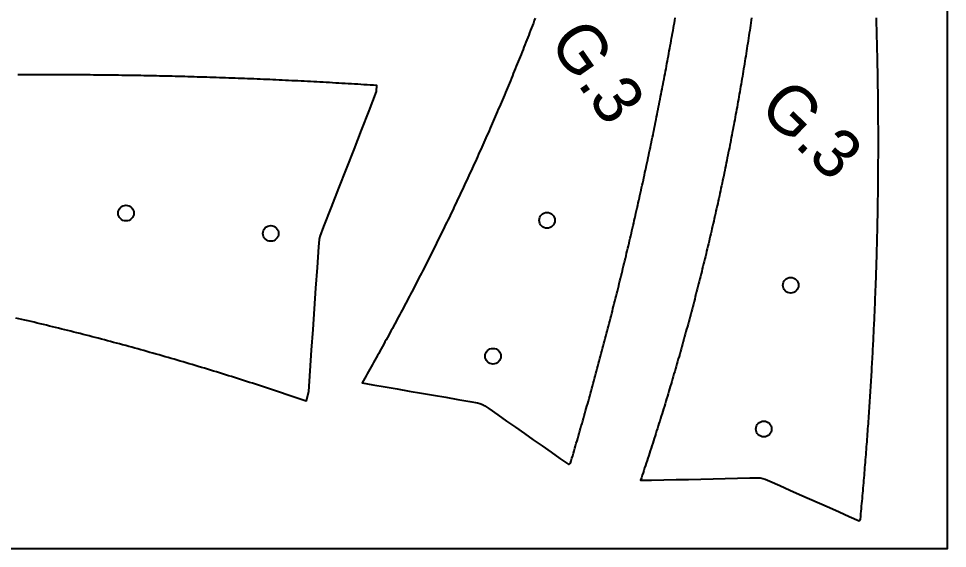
# Model space of a CAD drawing. Extents: x 2 to 206, y 2 to 48.
# Drawn here: x 167.72 to 205.83, y 1.85 to 23.58 of the extents above; entities that cross this region are included whole.
import ezdxf

# ---------------------------------------------------------------- set-up
doc = ezdxf.new("R2010")
doc.units = 0
doc.layers.get('0').update_dxf_attribs({"linetype": 'CONTINUOUS'})
for name, color, linetype in [('ANNOTATION', 7, 'CONTINUOUS'), ('CUT_SHEET', 1, 'CONTINUOUS'), ('DRILLING', 3, 'CONTINUOUS')]:
    doc.layers.add(name, color=color, linetype=linetype)
doc.styles.add('TW_CEN_MT', font='txt')

# ---------------------------------------------------------------- blocks, each defined once
blk = doc.blocks.new('*U17')
at = {"layer": 'ANNOTATION', "color": 7, "style": 'TW_CEN_MT'}
blk.add_text('G.3', height=2, rotation=304.8624, dxfattribs=at).set_placement((189.435, 22.62))
blk = doc.blocks.new('*U18')
at = {"layer": 'ANNOTATION', "color": 7, "style": 'TW_CEN_MT'}
blk.add_text('G.3', height=2, rotation=315.9659, dxfattribs=at).set_placement((198.025, 19.826))

msp = doc.modelspace()

# ---------------------------------------------------------------- linework, layer by layer
for points in [[(188.919, 23.5966, 0), (188.881, 23.4975, 0), (188.842, 23.3985, 0), (188.804, 23.2995, 0), (188.766, 23.2005, 0), (188.728, 23.1016, 0), (188.689, 23.0027, 0), (188.65, 22.9038, 0), (188.612, 22.805, 0), (188.573, 22.7063, 0), (188.534, 22.6075, 0), (188.495, 22.5088, 0), (188.456, 22.4102, 0), (188.417, 22.3116, 0), (188.377, 22.213, 0), (188.338, 22.1145, 0), (188.298, 22.016, 0), (188.259, 21.9175, 0), (188.219, 21.8191, 0), (188.179, 21.7207, 0), (188.139, 21.6224, 0), (188.099, 21.5241, 0), (188.059, 21.4258, 0), (188.019, 21.3276, 0), (187.979, 21.2294, 0), (187.938, 21.1313, 0), (187.898, 21.0332, 0), (187.857, 20.9351, 0), (187.817, 20.8371, 0), (187.776, 20.7391, 0), (187.735, 20.6412, 0), (187.694, 20.5433, 0), (187.653, 20.4454, 0), (187.612, 20.3476, 0), (187.57, 20.2499, 0), (187.529, 20.1521, 0), (187.487, 20.0544, 0), (187.446, 19.9568, 0), (187.404, 19.8592, 0), (187.362, 19.7616, 0), (187.32, 19.6641, 0), (187.278, 19.5666, 0), (187.236, 19.4691, 0), (187.194, 19.3717, 0), (187.152, 19.2743, 0), (187.109, 19.177, 0), (187.067, 19.0797, 0), (187.024, 18.9825, 0), (186.982, 18.8853, 0), (186.939, 18.7881, 0), (186.896, 18.691, 0), (186.853, 18.5939, 0), (186.81, 18.4969, 0), (186.767, 18.3999, 0), (186.723, 18.3029, 0), (186.68, 18.206, 0), (186.637, 18.1091, 0), (186.593, 18.0123, 0), (186.549, 17.9155, 0), (186.506, 17.8188, 0), (186.462, 17.7221, 0), (186.418, 17.6254, 0), (186.374, 17.5288, 0), (186.33, 17.4322, 0), (186.285, 17.3357, 0), (186.241, 17.2392, 0), (186.197, 17.1428, 0), (186.152, 17.0463, 0), (186.108, 16.95, 0), (186.063, 16.8537, 0), (186.018, 16.7574, 0), (185.973, 16.6611, 0), (185.928, 16.5649, 0), (185.883, 16.4688, 0), (185.838, 16.3727, 0), (185.793, 16.2766, 0), (185.747, 16.1806, 0), (185.702, 16.0846, 0), (185.656, 15.9887, 0), (185.611, 15.8928, 0), (185.565, 15.7969, 0), (185.519, 15.7011, 0), (185.473, 15.6054, 0), (185.427, 15.5096, 0), (185.381, 15.414, 0), (185.335, 15.3183, 0), (185.288, 15.2227, 0), (185.242, 15.1272, 0), (185.195, 15.0317, 0), (185.149, 14.9362, 0), (185.102, 14.8408, 0), (185.055, 14.7455, 0), (185.008, 14.6501, 0), (184.961, 14.5548, 0), (184.914, 14.4596, 0), (184.867, 14.3644, 0), (184.82, 14.2693, 0), (184.772, 14.1742, 0), (184.725, 14.0791, 0), (184.677, 13.9841, 0), (184.63, 13.8891, 0), (184.582, 13.7942, 0), (184.534, 13.6993, 0), (184.486, 13.6044, 0), (184.438, 13.5096, 0), (184.39, 13.4149, 0), (184.342, 13.3202, 0), (184.294, 13.2255, 0), (184.245, 13.1309, 0), (184.197, 13.0363, 0), (184.148, 12.9418, 0), (184.1, 12.8473, 0), (184.051, 12.7529, 0), (184.002, 12.6585, 0), (183.953, 12.5641, 0), (183.904, 12.4698, 0), (183.855, 12.3756, 0), (183.806, 12.2814, 0), (183.756, 12.1872, 0), (183.707, 12.0931, 0), (183.657, 11.999, 0), (183.608, 11.905, 0), (183.558, 11.811, 0), (183.508, 11.7171, 0), (183.459, 11.6232, 0), (183.409, 11.5293, 0), (183.359, 11.4355, 0), (183.308, 11.3418, 0), (183.258, 11.2481, 0), (183.208, 11.1544, 0), (183.158, 11.0608, 0), (183.107, 10.9672, 0), (183.056, 10.8737, 0), (183.006, 10.7802, 0), (182.955, 10.6868, 0), (182.904, 10.5934, 0), (182.853, 10.5001, 0), (182.802, 10.4068, 0), (182.751, 10.3135, 0), (182.7, 10.2203, 0), (182.649, 10.1272, 0), (182.597, 10.0341, 0), (182.546, 9.94101, 0), (182.494, 9.848, 0), (182.443, 9.75503, 0), (182.391, 9.66211, 0), (182.339, 9.56924, 0), (182.287, 9.47642, 0), (182.235, 9.38364, 0), (182.183, 9.29092, 0), (182.131, 9.19823, 0), (182.078, 9.1056, 0), (182.026, 9.01301, 0), (181.974, 8.92047, 0), (181.921, 8.82798, 0), (181.868, 8.73554, 0), (181.816, 8.64314, 0), (182.259, 8.55694, 0), (182.756, 8.4714, 0), (183.254, 8.38587, 0), (183.751, 8.30034, 0), (184.248, 8.21481, 0), (184.746, 8.12927, 0), (185.243, 8.04374, 0), (185.74, 7.95821, 0), (186.238, 7.87268, 0), (186.549, 7.81785, 0), (186.651, 7.78925, 0), (186.75, 7.74984, 0), (186.844, 7.70028, 0), (187.018, 7.58132, 0), (187.382, 7.32602, 0), (187.746, 7.07072, 0), (188.111, 6.81542, 0), (188.475, 6.56012, 0), (188.839, 6.30482, 0), (189.203, 6.04951, 0), (189.567, 5.79421, 0), (189.931, 5.53891, 0), (190.295, 5.28361, 0), (190.365, 5.34289, 0), (190.395, 5.44462, 0), (190.425, 5.54637, 0), (190.455, 5.64815, 0), (190.485, 5.74993, 0), (190.515, 5.85174, 0), (190.545, 5.95357, 0), (190.575, 6.05542, 0), (190.604, 6.15728, 0), (190.634, 6.25917, 0), (190.664, 6.36107, 0), (190.693, 6.46299, 0), (190.722, 6.56493, 0), (190.752, 6.66689, 0), (190.781, 6.76886, 0), (190.81, 6.87086, 0), (190.84, 6.97287, 0), (190.869, 7.0749, 0), (190.898, 7.17695, 0), (190.927, 7.27902, 0), (190.956, 7.38111, 0), (190.984, 7.48321, 0), (191.013, 7.58534, 0), (191.042, 7.68748, 0), (191.071, 7.78964, 0), (191.099, 7.89182, 0), (191.128, 7.99401, 0), (191.156, 8.09623, 0), (191.185, 8.19846, 0), (191.213, 8.30071, 0), (191.241, 8.40298, 0), (191.269, 8.50526, 0), (191.297, 8.60757, 0), (191.325, 8.70989, 0), (191.353, 8.81223, 0), (191.381, 8.91458, 0), (191.409, 9.01696, 0), (191.437, 9.11935, 0), (191.465, 9.22176, 0), (191.492, 9.32419, 0), (191.52, 9.42664, 0), (191.548, 9.5291, 0), (191.575, 9.63158, 0), (191.602, 9.73408, 0), (191.63, 9.83659, 0), (191.657, 9.93913, 0), (191.684, 10.0417, 0), (191.711, 10.1442, 0), (191.738, 10.2468, 0), (191.765, 10.3494, 0), (191.792, 10.4521, 0), (191.819, 10.5547, 0), (191.846, 10.6573, 0), (191.873, 10.76, 0), (191.899, 10.8627, 0), (191.926, 10.9654, 0), (191.953, 11.0681, 0), (191.979, 11.1709, 0), (192.005, 11.2736, 0), (192.032, 11.3764, 0), (192.058, 11.4792, 0), (192.084, 11.582, 0), (192.11, 11.6848, 0), (192.137, 11.7877, 0), (192.163, 11.8905, 0), (192.188, 11.9934, 0), (192.214, 12.0963, 0), (192.24, 12.1992, 0), (192.266, 12.3021, 0), (192.292, 12.4051, 0), (192.317, 12.508, 0), (192.343, 12.611, 0), (192.368, 12.714, 0), (192.394, 12.817, 0), (192.419, 12.92, 0), (192.444, 13.0231, 0), (192.469, 13.1261, 0), (192.495, 13.2292, 0), (192.52, 13.3323, 0), (192.545, 13.4354, 0), (192.57, 13.5385, 0), (192.594, 13.6417, 0), (192.619, 13.7448, 0), (192.644, 13.848, 0), (192.669, 13.9512, 0), (192.693, 14.0544, 0), (192.718, 14.1576, 0), (192.742, 14.2608, 0), (192.767, 14.3641, 0), (192.791, 14.4673, 0), (192.815, 14.5706, 0), (192.839, 14.6739, 0), (192.864, 14.7772, 0), (192.888, 14.8806, 0), (192.912, 14.9839, 0), (192.936, 15.0873, 0), (192.959, 15.1906, 0), (192.983, 15.294, 0), (193.007, 15.3974, 0), (193.031, 15.5009, 0), (193.054, 15.6043, 0), (193.078, 15.7078, 0), (193.101, 15.8112, 0), (193.124, 15.9147, 0), (193.148, 16.0182, 0), (193.171, 16.1217, 0), (193.194, 16.2253, 0), (193.217, 16.3288, 0), (193.24, 16.4324, 0), (193.263, 16.536, 0), (193.286, 16.6396, 0), (193.309, 16.7432, 0), (193.332, 16.8468, 0), (193.355, 16.9504, 0), (193.377, 17.0541, 0), (193.4, 17.1577, 0), (193.422, 17.2614, 0), (193.445, 17.3651, 0), (193.467, 17.4688, 0), (193.489, 17.5726, 0), (193.512, 17.6763, 0), (193.534, 17.7801, 0), (193.556, 17.8838, 0), (193.578, 17.9876, 0), (193.6, 18.0914, 0), (193.622, 18.1953, 0), (193.644, 18.2991, 0), (193.665, 18.4029, 0), (193.687, 18.5068, 0), (193.709, 18.6107, 0), (193.73, 18.7146, 0), (193.752, 18.8185, 0), (193.773, 18.9224, 0), (193.794, 19.0263, 0), (193.816, 19.1303, 0), (193.837, 19.2342, 0), (193.858, 19.3382, 0), (193.879, 19.4422, 0), (193.9, 19.5462, 0), (193.921, 19.6502, 0), (193.942, 19.7543, 0), (193.963, 19.8583, 0), (193.983, 19.9624, 0), (194.004, 20.0664, 0), (194.025, 20.1705, 0), (194.045, 20.2746, 0), (194.066, 20.3787, 0), (194.086, 20.4829, 0), (194.106, 20.587, 0), (194.127, 20.6912, 0), (194.147, 20.7954, 0), (194.167, 20.8995, 0), (194.187, 21.0037, 0), (194.207, 21.1079, 0), (194.227, 21.2122, 0), (194.247, 21.3164, 0), (194.266, 21.4207, 0), (194.286, 21.5249, 0), (194.306, 21.6292, 0), (194.325, 21.7335, 0), (194.345, 21.8378, 0), (194.364, 21.9421, 0), (194.383, 22.0465, 0), (194.403, 22.1508, 0), (194.422, 22.2552, 0), (194.441, 22.3595, 0), (194.46, 22.4639, 0), (194.479, 22.5683, 0), (194.498, 22.6727, 0), (194.517, 22.7771, 0), (194.536, 22.8816, 0), (194.554, 22.986, 0), (194.573, 23.0905, 0), (194.592, 23.1949, 0), (194.61, 23.2994, 0), (194.629, 23.4039, 0), (194.647, 23.5084, 0), (194.665, 23.6129, 0)], [(197.796, 23.6185, 0), (197.781, 23.5135, 0), (197.766, 23.4085, 0), (197.75, 23.3035, 0), (197.735, 23.1985, 0), (197.719, 23.0935, 0), (197.704, 22.9886, 0), (197.688, 22.8837, 0), (197.672, 22.7788, 0), (197.656, 22.6739, 0), (197.64, 22.569, 0), (197.623, 22.4641, 0), (197.607, 22.3593, 0), (197.591, 22.2545, 0), (197.574, 22.1497, 0), (197.557, 22.0449, 0), (197.54, 21.9401, 0), (197.524, 21.8353, 0), (197.507, 21.7306, 0), (197.489, 21.6259, 0), (197.472, 21.5212, 0), (197.455, 21.4165, 0), (197.437, 21.3118, 0), (197.42, 21.2072, 0), (197.402, 21.1025, 0), (197.384, 20.9979, 0), (197.367, 20.8933, 0), (197.349, 20.7887, 0), (197.33, 20.6842, 0), (197.312, 20.5796, 0), (197.294, 20.4751, 0), (197.276, 20.3706, 0), (197.257, 20.2661, 0), (197.238, 20.1616, 0), (197.22, 20.0572, 0), (197.201, 19.9528, 0), (197.182, 19.8484, 0), (197.163, 19.744, 0), (197.144, 19.6396, 0), (197.124, 19.5352, 0), (197.105, 19.4309, 0), (197.086, 19.3266, 0), (197.066, 19.2223, 0), (197.046, 19.118, 0), (197.026, 19.0137, 0), (197.007, 18.9095, 0), (196.987, 18.8053, 0), (196.966, 18.7011, 0), (196.946, 18.5969, 0), (196.926, 18.4927, 0), (196.905, 18.3886, 0), (196.885, 18.2845, 0), (196.864, 18.1803, 0), (196.843, 18.0763, 0), (196.823, 17.9722, 0), (196.802, 17.8682, 0), (196.781, 17.7641, 0), (196.759, 17.6601, 0), (196.738, 17.5562, 0), (196.717, 17.4522, 0), (196.695, 17.3482, 0), (196.674, 17.2443, 0), (196.652, 17.1404, 0), (196.63, 17.0365, 0), (196.608, 16.9327, 0), (196.586, 16.8289, 0), (196.564, 16.725, 0), (196.542, 16.6212, 0), (196.52, 16.5175, 0), (196.497, 16.4137, 0), (196.475, 16.31, 0), (196.452, 16.2063, 0), (196.429, 16.1026, 0), (196.406, 15.9989, 0), (196.383, 15.8953, 0), (196.36, 15.7916, 0), (196.337, 15.688, 0), (196.314, 15.5845, 0), (196.291, 15.4809, 0), (196.267, 15.3774, 0), (196.243, 15.2738, 0), (196.22, 15.1703, 0), (196.196, 15.0669, 0), (196.172, 14.9634, 0), (196.148, 14.86, 0), (196.124, 14.7566, 0), (196.1, 14.6532, 0), (196.076, 14.5499, 0), (196.051, 14.4465, 0), (196.027, 14.3432, 0), (196.002, 14.2399, 0), (195.977, 14.1366, 0), (195.952, 14.0334, 0), (195.928, 13.9302, 0), (195.903, 13.827, 0), (195.877, 13.7238, 0), (195.852, 13.6207, 0), (195.827, 13.5175, 0), (195.801, 13.4144, 0), (195.776, 13.3113, 0), (195.75, 13.2083, 0), (195.725, 13.1052, 0), (195.699, 13.0022, 0), (195.673, 12.8992, 0), (195.647, 12.7963, 0), (195.621, 12.6933, 0), (195.594, 12.5904, 0), (195.568, 12.4875, 0), (195.542, 12.3846, 0), (195.515, 12.2818, 0), (195.488, 12.179, 0), (195.462, 12.0762, 0), (195.435, 11.9734, 0), (195.408, 11.8707, 0), (195.381, 11.7679, 0), (195.354, 11.6652, 0), (195.326, 11.5626, 0), (195.299, 11.4599, 0), (195.272, 11.3573, 0), (195.244, 11.2547, 0), (195.216, 11.1521, 0), (195.189, 11.0496, 0), (195.161, 10.9471, 0), (195.133, 10.8446, 0), (195.105, 10.7421, 0), (195.077, 10.6396, 0), (195.048, 10.5372, 0), (195.02, 10.4348, 0), (194.991, 10.3324, 0), (194.963, 10.2301, 0), (194.934, 10.1278, 0), (194.905, 10.0255, 0), (194.877, 9.92322, 0), (194.848, 9.82097, 0), (194.819, 9.71876, 0), (194.789, 9.61657, 0), (194.76, 9.5144, 0), (194.731, 9.41226, 0), (194.701, 9.31015, 0), (194.672, 9.20807, 0), (194.642, 9.10601, 0), (194.612, 9.00398, 0), (194.583, 8.90197, 0), (194.553, 8.79999, 0), (194.523, 8.69804, 0), (194.492, 8.59612, 0), (194.462, 8.49422, 0), (194.432, 8.39235, 0), (194.401, 8.2905, 0), (194.371, 8.18869, 0), (194.34, 8.0869, 0), (194.309, 7.98513, 0), (194.279, 7.8834, 0), (194.248, 7.78169, 0), (194.217, 7.68001, 0), (194.186, 7.57836, 0), (194.154, 7.47673, 0), (194.123, 7.37514, 0), (194.092, 7.27357, 0), (194.06, 7.17202, 0), (194.028, 7.07051, 0), (193.997, 6.96903, 0), (193.965, 6.86757, 0), (193.933, 6.76614, 0), (193.901, 6.66474, 0), (193.869, 6.56337, 0), (193.837, 6.46202, 0), (193.804, 6.36071, 0), (193.772, 6.25942, 0), (193.739, 6.15816, 0), (193.707, 6.05693, 0), (193.674, 5.95573, 0), (193.641, 5.85456, 0), (193.608, 5.75342, 0), (193.576, 5.6523, 0), (193.542, 5.55122, 0), (193.509, 5.45016, 0), (193.476, 5.34913, 0), (193.443, 5.24814, 0), (193.409, 5.14717, 0), (193.376, 5.04623, 0), (193.342, 4.94532, 0), (193.308, 4.84444, 0), (193.274, 4.74359, 0), (193.24, 4.64277, 0), (193.692, 4.64354, 0), (194.196, 4.65539, 0), (194.701, 4.66724, 0), (195.205, 4.67909, 0), (195.71, 4.69093, 0), (196.215, 4.70278, 0), (196.719, 4.71463, 0), (197.224, 4.72648, 0), (197.728, 4.73833, 0), (198.044, 4.74451, 0), (198.15, 4.73611, 0), (198.255, 4.71648, 0), (198.356, 4.68593, 0), (198.55, 4.60275, 0), (198.957, 4.42235, 0), (199.363, 4.24194, 0), (199.769, 4.06153, 0), (200.176, 3.88112, 0), (200.582, 3.70072, 0), (200.989, 3.52031, 0), (201.395, 3.3399, 0), (201.802, 3.15949, 0), (202.208, 2.97909, 0), (202.265, 3.05072, 0), (202.275, 3.15635, 0), (202.285, 3.26199, 0), (202.295, 3.36764, 0), (202.305, 3.47329, 0), (202.314, 3.57895, 0), (202.324, 3.68462, 0), (202.334, 3.79029, 0), (202.343, 3.89597, 0), (202.353, 4.00165, 0), (202.362, 4.10734, 0), (202.371, 4.21303, 0), (202.381, 4.31873, 0), (202.39, 4.42444, 0), (202.399, 4.53015, 0), (202.408, 4.63587, 0), (202.417, 4.74159, 0), (202.426, 4.84732, 0), (202.435, 4.95305, 0), (202.444, 5.05879, 0), (202.452, 5.16453, 0), (202.461, 5.27028, 0), (202.469, 5.37604, 0), (202.478, 5.4818, 0), (202.486, 5.58756, 0), (202.495, 5.69333, 0), (202.503, 5.79911, 0), (202.511, 5.90489, 0), (202.519, 6.01067, 0), (202.528, 6.11646, 0), (202.536, 6.22226, 0), (202.544, 6.32806, 0), (202.551, 6.43386, 0), (202.559, 6.53967, 0), (202.567, 6.64549, 0), (202.575, 6.75131, 0), (202.582, 6.85713, 0), (202.59, 6.96296, 0), (202.597, 7.06879, 0), (202.605, 7.17463, 0), (202.612, 7.28047, 0), (202.619, 7.38632, 0), (202.627, 7.49217, 0), (202.634, 7.59803, 0), (202.641, 7.70389, 0), (202.648, 7.80976, 0), (202.655, 7.91562, 0), (202.662, 8.0215, 0), (202.669, 8.12738, 0), (202.675, 8.23326, 0), (202.682, 8.33915, 0), (202.689, 8.44504, 0), (202.695, 8.55093, 0), (202.702, 8.65683, 0), (202.708, 8.76273, 0), (202.714, 8.86864, 0), (202.721, 8.97455, 0), (202.727, 9.08046, 0), (202.733, 9.18638, 0), (202.739, 9.2923, 0), (202.745, 9.39823, 0), (202.751, 9.50416, 0), (202.757, 9.61009, 0), (202.762, 9.71603, 0), (202.768, 9.82197, 0), (202.774, 9.92792, 0), (202.779, 10.0339, 0), (202.785, 10.1398, 0), (202.79, 10.2458, 0), (202.796, 10.3517, 0), (202.801, 10.4577, 0), (202.806, 10.5637, 0), (202.811, 10.6696, 0), (202.816, 10.7756, 0), (202.821, 10.8816, 0), (202.826, 10.9876, 0), (202.831, 11.0935, 0), (202.836, 11.1995, 0), (202.841, 11.3055, 0), (202.846, 11.4115, 0), (202.85, 11.5175, 0), (202.855, 11.6235, 0), (202.859, 11.7295, 0), (202.864, 11.8355, 0), (202.868, 11.9415, 0), (202.872, 12.0475, 0), (202.876, 12.1535, 0), (202.881, 12.2595, 0), (202.885, 12.3655, 0), (202.889, 12.4716, 0), (202.892, 12.5776, 0), (202.896, 12.6836, 0), (202.9, 12.7896, 0), (202.904, 12.8957, 0), (202.907, 13.0017, 0), (202.911, 13.1077, 0), (202.915, 13.2138, 0), (202.918, 13.3198, 0), (202.921, 13.4259, 0), (202.925, 13.5319, 0), (202.928, 13.6379, 0), (202.931, 13.744, 0), (202.934, 13.85, 0), (202.937, 13.9561, 0), (202.94, 14.0622, 0), (202.943, 14.1682, 0), (202.946, 14.2743, 0), (202.949, 14.3803, 0), (202.951, 14.4864, 0), (202.954, 14.5925, 0), (202.956, 14.6985, 0), (202.959, 14.8046, 0), (202.961, 14.9107, 0), (202.963, 15.0167, 0), (202.966, 15.1228, 0), (202.968, 15.2289, 0), (202.97, 15.335, 0), (202.972, 15.441, 0), (202.974, 15.5471, 0), (202.976, 15.6532, 0), (202.978, 15.7593, 0), (202.98, 15.8654, 0), (202.981, 15.9714, 0), (202.983, 16.0775, 0), (202.984, 16.1836, 0), (202.986, 16.2897, 0), (202.987, 16.3958, 0), (202.989, 16.5019, 0), (202.99, 16.608, 0), (202.991, 16.7141, 0), (202.992, 16.8202, 0), (202.993, 16.9263, 0), (202.994, 17.0324, 0), (202.995, 17.1385, 0), (202.996, 17.2446, 0), (202.997, 17.3507, 0), (202.998, 17.4568, 0), (202.998, 17.5629, 0), (202.999, 17.669, 0), (202.999, 17.7751, 0), (203, 17.8812, 0), (203, 17.9873, 0), (203.001, 18.0934, 0), (203.001, 18.1995, 0), (203.001, 18.3056, 0), (203.001, 18.4117, 0), (203.001, 18.5178, 0), (203.001, 18.6239, 0), (203.001, 18.73, 0), (203.001, 18.8361, 0), (203, 18.9422, 0), (203, 19.0483, 0), (203, 19.1545, 0), (202.999, 19.2606, 0), (202.999, 19.3667, 0), (202.998, 19.4728, 0), (202.997, 19.5789, 0), (202.997, 19.685, 0), (202.996, 19.7911, 0), (202.995, 19.8972, 0), (202.994, 20.0033, 0), (202.993, 20.1094, 0), (202.992, 20.2155, 0), (202.99, 20.3216, 0), (202.989, 20.4277, 0), (202.988, 20.5338, 0), (202.987, 20.6399, 0), (202.985, 20.746, 0), (202.983, 20.8521, 0), (202.982, 20.9582, 0), (202.98, 21.0643, 0), (202.978, 21.1704, 0), (202.977, 21.2765, 0), (202.975, 21.3826, 0), (202.973, 21.4887, 0), (202.971, 21.5947, 0), (202.969, 21.7008, 0), (202.966, 21.8069, 0), (202.964, 21.913, 0), (202.962, 22.0191, 0), (202.959, 22.1252, 0), (202.957, 22.2312, 0), (202.954, 22.3373, 0), (202.952, 22.4434, 0), (202.949, 22.5495, 0), (202.946, 22.6555, 0), (202.944, 22.7616, 0), (202.941, 22.8677, 0), (202.938, 22.9737, 0), (202.935, 23.0798, 0), (202.932, 23.1859, 0), (202.928, 23.2919, 0), (202.925, 23.398, 0), (202.922, 23.504, 0), (202.918, 23.6101, 0)], [(167.689, 21.283, 0), (167.818, 21.2838, 0), (167.947, 21.2845, 0), (168.077, 21.2851, 0), (168.206, 21.2856, 0), (168.335, 21.2861, 0), (168.464, 21.2865, 0), (168.593, 21.2868, 0), (168.723, 21.287, 0), (168.852, 21.2871, 0), (168.981, 21.2872, 0), (169.11, 21.2872, 0), (169.239, 21.2871, 0), (169.368, 21.2869, 0), (169.498, 21.2866, 0), (169.627, 21.2863, 0), (169.756, 21.2858, 0), (169.885, 21.2853, 0), (170.014, 21.2847, 0), (170.143, 21.284, 0), (170.273, 21.2833, 0), (170.402, 21.2825, 0), (170.531, 21.2815, 0), (170.66, 21.2805, 0), (170.789, 21.2795, 0), (170.918, 21.2783, 0), (171.048, 21.2771, 0), (171.177, 21.2757, 0), (171.306, 21.2743, 0), (171.435, 21.2729, 0), (171.564, 21.2713, 0), (171.693, 21.2696, 0), (171.823, 21.2679, 0), (171.952, 21.2661, 0), (172.081, 21.2642, 0), (172.21, 21.2622, 0), (172.339, 21.2602, 0), (172.468, 21.258, 0), (172.598, 21.2558, 0), (172.727, 21.2535, 0), (172.856, 21.2512, 0), (172.985, 21.2487, 0), (173.114, 21.2461, 0), (173.243, 21.2435, 0), (173.372, 21.2408, 0), (173.502, 21.238, 0), (173.631, 21.2352, 0), (173.76, 21.2322, 0), (173.889, 21.2292, 0), (174.018, 21.2261, 0), (174.147, 21.2229, 0), (174.276, 21.2196, 0), (174.406, 21.2162, 0), (174.535, 21.2128, 0), (174.664, 21.2093, 0), (174.793, 21.2057, 0), (174.922, 21.202, 0), (175.051, 21.1982, 0), (175.18, 21.1944, 0), (175.309, 21.1905, 0), (175.439, 21.1865, 0), (175.568, 21.1824, 0), (175.697, 21.1782, 0), (175.826, 21.1739, 0), (175.955, 21.1696, 0), (176.084, 21.1652, 0), (176.213, 21.1607, 0), (176.342, 21.1561, 0), (176.471, 21.1514, 0), (176.601, 21.1467, 0), (176.73, 21.1419, 0), (176.859, 21.137, 0), (176.988, 21.132, 0), (177.117, 21.1269, 0), (177.246, 21.1218, 0), (177.375, 21.1165, 0), (177.504, 21.1112, 0), (177.633, 21.1058, 0), (177.762, 21.1003, 0), (177.891, 21.0948, 0), (178.02, 21.0891, 0), (178.149, 21.0834, 0), (178.278, 21.0776, 0), (178.407, 21.0717, 0), (178.537, 21.0657, 0), (178.666, 21.0597, 0), (178.795, 21.0536, 0), (178.924, 21.0473, 0), (179.053, 21.041, 0), (179.182, 21.0347, 0), (179.311, 21.0282, 0), (179.44, 21.0217, 0), (179.569, 21.015, 0), (179.698, 21.0083, 0), (179.827, 21.0015, 0), (179.956, 20.9947, 0), (180.085, 20.9877, 0), (180.214, 20.9807, 0), (180.343, 20.9736, 0), (180.472, 20.9664, 0), (180.601, 20.9591, 0), (180.73, 20.9517, 0), (180.859, 20.9443, 0), (180.988, 20.9368, 0), (181.117, 20.9292, 0), (181.245, 20.9215, 0), (181.374, 20.9137, 0), (181.503, 20.9059, 0), (181.632, 20.8979, 0), (181.761, 20.8899, 0), (181.89, 20.8818, 0), (182.019, 20.8736, 0), (182.148, 20.8654, 0), (182.277, 20.857, 0), (182.406, 20.8486, 0), (182.393, 20.5872, 0), (182.085, 19.7957, 0), (181.776, 19.0042, 0), (181.468, 18.2127, 0), (181.159, 17.4213, 0), (180.851, 16.6298, 0), (180.542, 15.8383, 0), (180.234, 15.0468, 0), (180.08, 14.6435, 0), (180.05, 14.5177, 0), (180.024, 14.2148, 0), (179.965, 13.3674, 0), (179.905, 12.5199, 0), (179.846, 11.6725, 0), (179.787, 10.8251, 0), (179.727, 9.97773, 0), (179.668, 9.13033, 0), (179.608, 8.28292, 0), (179.518, 7.88013, 0), (179.396, 7.92232, 0), (179.274, 7.96436, 0), (179.151, 8.00626, 0), (179.029, 8.04803, 0), (178.907, 8.08965, 0), (178.784, 8.13113, 0), (178.662, 8.17247, 0), (178.54, 8.21367, 0), (178.417, 8.25473, 0), (178.295, 8.29565, 0), (178.172, 8.33643, 0), (178.049, 8.37707, 0), (177.927, 8.41757, 0), (177.804, 8.45793, 0), (177.681, 8.49815, 0), (177.558, 8.53824, 0), (177.435, 8.57818, 0), (177.313, 8.61798, 0), (177.19, 8.65764, 0), (177.067, 8.69716, 0), (176.944, 8.73655, 0), (176.82, 8.77579, 0), (176.697, 8.8149, 0), (176.574, 8.85386, 0), (176.451, 8.89269, 0), (176.328, 8.93138, 0), (176.204, 8.96992, 0), (176.081, 9.00833, 0), (175.957, 9.0466, 0), (175.834, 9.08473, 0), (175.711, 9.12273, 0), (175.587, 9.16058, 0), (175.463, 9.19829, 0), (175.34, 9.23587, 0), (175.216, 9.27331, 0), (175.092, 9.31061, 0), (174.969, 9.34777, 0), (174.845, 9.38479, 0), (174.721, 9.42167, 0), (174.597, 9.45842, 0), (174.473, 9.49503, 0), (174.349, 9.5315, 0), (174.225, 9.56783, 0), (174.101, 9.60402, 0), (173.977, 9.64007, 0), (173.853, 9.67599, 0), (173.729, 9.71177, 0), (173.604, 9.74741, 0), (173.48, 9.78292, 0), (173.356, 9.81828, 0), (173.232, 9.85351, 0), (173.107, 9.8886, 0), (172.983, 9.92355, 0), (172.858, 9.95837, 0), (172.734, 9.99305, 0), (172.609, 10.0276, 0), (172.485, 10.062, 0), (172.36, 10.0963, 0), (172.236, 10.1304, 0), (172.111, 10.1644, 0), (171.986, 10.1982, 0), (171.861, 10.232, 0), (171.737, 10.2655, 0), (171.612, 10.299, 0), (171.487, 10.3323, 0), (171.362, 10.3655, 0), (171.237, 10.3985, 0), (171.112, 10.4314, 0), (170.987, 10.4642, 0), (170.862, 10.4968, 0), (170.737, 10.5293, 0), (170.612, 10.5616, 0), (170.487, 10.5938, 0), (170.362, 10.6259, 0), (170.237, 10.6579, 0), (170.111, 10.6897, 0), (169.986, 10.7213, 0), (169.861, 10.7529, 0), (169.735, 10.7843, 0), (169.61, 10.8155, 0), (169.485, 10.8467, 0), (169.359, 10.8776, 0), (169.234, 10.9085, 0), (169.108, 10.9392, 0), (168.983, 10.9698, 0), (168.857, 11.0003, 0), (168.732, 11.0306, 0), (168.606, 11.0607, 0), (168.48, 11.0908, 0), (168.355, 11.1207, 0), (168.229, 11.1505, 0), (168.103, 11.1801, 0), (167.977, 11.2096, 0), (167.852, 11.239, 0), (167.726, 11.2682, 0), (167.6, 11.2973, 0)]]:
    msp.add_polyline3d(points)
at = {"layer": 'CUT_SHEET'}
msp.add_lwpolyline([(111.8346, 47.84559), (111.8346, 1.84559), (205.8346, 1.84559), (205.8346, 47.84559)], close=True, dxfattribs=at)
at = {"layer": 'DRILLING'}
for centre in [(172.12316, 15.60109), (189.40374, 15.30522), (178.06499, 14.76765), (199.4034, 12.64146), (187.1842, 9.73085), (198.29893, 6.74399)]:
    msp.add_circle(centre, 0.3225, dxfattribs=at)

# ---------------------------------------------------------------- block references
for name in ['*U17', '*U18']:
    msp.add_blockref(name, (0, 0))

doc.saveas('drawing.dxf')
